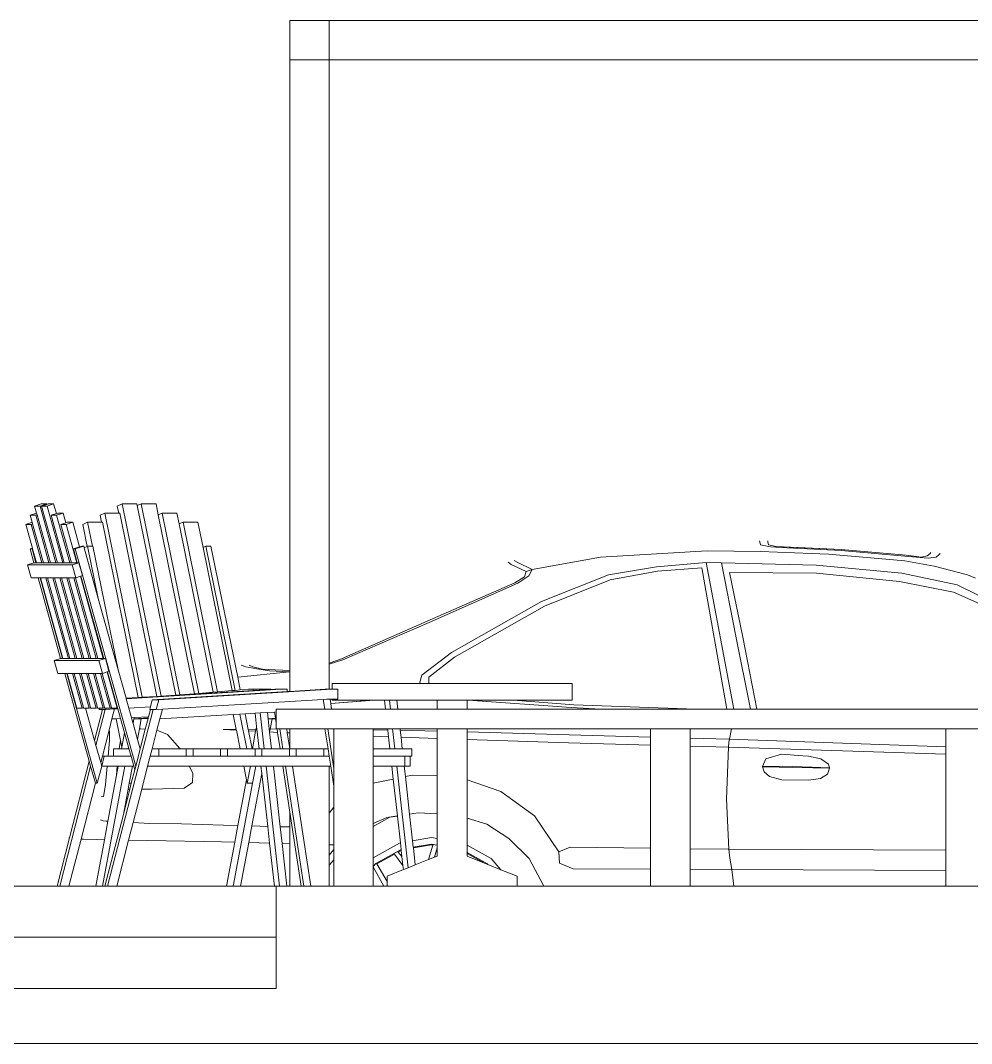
# Model space of a CAD drawing. Header units: metres. Extents: x 6.9 to 88.2, y -7.2 to 15.9.
# Drawn here: x 78.697 to 81.113, y -5.598 to -2.998 of the extents above; entities that cross this region are included whole.
import ezdxf

# ---------------------------------------------------------------- set-up
doc = ezdxf.new("R2010")
doc.units = ezdxf.units.M
doc.layers.get('0').update_dxf_attribs({"lineweight": 9})

# ---------------------------------------------------------------- blocks, each defined once
blk = doc.blocks.new('rights')
for p, q in [((79.3814, -2.998), (79.3814, -3.098)), ((79.3814, -2.998), (79.4814, -2.998)), ((79.4814, -2.998), (79.4814, -3.098)), ((83.3814, -2.998), (79.4814, -2.998)), ((79.3814, -3.098), (79.4814, -3.098)), ((79.3814, -4.65), (79.3814, -3.098)), ((83.3814, -3.098), (79.4814, -3.098)), ((79.4814, -3.098), (79.4814, -4.6312)), ((78.733, -4.232), (78.7498, -4.2265)), ((78.7468, -4.232), (78.733, -4.232)), ((78.733, -4.232), (78.738, -4.25)), ((78.7636, -4.2265), (78.7468, -4.232)), ((78.7468, -4.232), (78.7867, -4.376)), ((78.7498, -4.2265), (78.7636, -4.2265)), ((78.7508, -4.232), (78.7639, -4.2277)), ((78.7508, -4.232), (78.7907, -4.376)), ((78.7646, -4.232), (78.7508, -4.232)), ((78.7636, -4.2265), (78.7639, -4.2277)), ((78.7639, -4.2277), (78.7675, -4.2265)), ((78.7813, -4.2265), (78.7646, -4.232)), ((78.7646, -4.232), (78.8045, -4.376)), ((78.7675, -4.2265), (78.7813, -4.2265)), ((78.7813, -4.2265), (78.7881, -4.251)), ((78.9552, -4.2265), (78.9429, -4.232)), ((78.9429, -4.232), (78.9465, -4.2498)), ((78.9552, -4.2265), (79.0543, -4.7152)), ((78.9929, -4.2265), (78.9552, -4.2265)), ((78.9929, -4.2265), (78.9938, -4.2309)), ((79.0037, -4.2265), (78.9938, -4.2309)), ((78.9938, -4.2309), (79.0915, -4.7129)), ((79.0037, -4.2265), (79.1021, -4.7121)), ((79.0414, -4.2265), (79.0037, -4.2265)), ((79.0414, -4.2265), (79.047, -4.2543)), ((78.7218, -4.2554), (78.738, -4.25)), ((78.7356, -4.2554), (78.7218, -4.2554)), ((78.7218, -4.2554), (78.7267, -4.2733)), ((78.7392, -4.2542), (78.7356, -4.2554)), ((78.7356, -4.2554), (78.769, -4.376)), ((78.738, -4.25), (78.7392, -4.2542)), ((78.7392, -4.2542), (78.7729, -4.376)), ((78.775, -4.2554), (78.7881, -4.251)), ((78.775, -4.2554), (78.8084, -4.376)), ((78.7888, -4.2554), (78.775, -4.2554)), ((78.7881, -4.251), (78.7917, -4.2498)), ((78.8055, -4.2498), (78.7888, -4.2554)), ((78.7888, -4.2554), (78.8222, -4.376)), ((78.7917, -4.2498), (78.8055, -4.2498)), ((78.8055, -4.2498), (78.8123, -4.2744)), ((78.9114, -4.2498), (78.8991, -4.2554)), ((78.8991, -4.2554), (78.9028, -4.2732)), ((78.9114, -4.2498), (79.0064, -4.7181)), ((78.9465, -4.2498), (78.9114, -4.2498)), ((78.9491, -4.2498), (78.9465, -4.2498)), ((78.9491, -4.2498), (79.0436, -4.7158)), ((79.0569, -4.2498), (79.047, -4.2543)), ((79.047, -4.2543), (79.1392, -4.709)), ((79.0569, -4.2498), (79.1498, -4.7081)), ((79.0946, -4.2498), (79.0569, -4.2498)), ((79.0946, -4.2498), (79.1002, -4.2776)), ((78.7105, -4.2787), (78.7267, -4.2733)), ((78.7243, -4.2787), (78.7105, -4.2787)), ((78.7105, -4.2787), (78.7273, -4.3393)), ((78.7279, -4.2775), (78.7243, -4.2787)), ((78.7243, -4.2787), (78.7512, -4.376)), ((78.7267, -4.2733), (78.7279, -4.2775)), ((78.7279, -4.2775), (78.7552, -4.376)), ((78.7992, -4.2787), (78.8123, -4.2744)), ((78.7992, -4.2787), (78.8262, -4.376)), ((78.813, -4.2787), (78.7992, -4.2787)), ((78.8123, -4.2744), (78.816, -4.2732)), ((78.8298, -4.2732), (78.813, -4.2787)), ((78.813, -4.2787), (78.84, -4.376)), ((78.816, -4.2732), (78.8298, -4.2732)), ((78.8298, -4.2732), (78.8472, -4.336)), ((78.8676, -4.2732), (78.8554, -4.2787)), ((78.8554, -4.2787), (78.8667, -4.3345)), ((78.8676, -4.2732), (78.88, -4.3341)), ((78.9028, -4.2732), (78.8676, -4.2732)), ((78.9054, -4.2732), (78.9028, -4.2732)), ((78.9054, -4.2732), (78.9957, -4.7187)), ((79.1101, -4.2732), (79.1002, -4.2776)), ((79.1002, -4.2776), (79.1869, -4.705)), ((79.1101, -4.2732), (79.1975, -4.7041)), ((79.1478, -4.2732), (79.1101, -4.2732)), ((79.1478, -4.2732), (79.1608, -4.3371)), ((78.7273, -4.3393), (78.7216, -4.3412)), ((78.7313, -4.3761), (78.7216, -4.3412)), ((78.7216, -4.3412), (78.7265, -4.3412)), ((78.7277, -4.3408), (78.7265, -4.3412)), ((78.7265, -4.3412), (78.7362, -4.376)), ((78.7273, -4.3393), (78.7277, -4.3408)), ((78.7277, -4.3408), (78.7374, -4.376)), ((78.8472, -4.336), (78.8314, -4.3412)), ((78.8363, -4.3412), (78.8314, -4.3412)), ((78.8314, -4.3412), (78.841, -4.376)), ((78.8576, -4.3341), (78.8363, -4.3412)), ((78.9898, -4.8932), (78.8363, -4.3412)), ((78.8527, -4.3341), (78.8472, -4.336)), ((78.8576, -4.3341), (78.8527, -4.3341)), ((78.8576, -4.3341), (78.8587, -4.3381)), ((78.8667, -4.3345), (78.8587, -4.3381)), ((78.8587, -4.3381), (78.8946, -4.4671)), ((78.8675, -4.3341), (78.8667, -4.3345)), ((78.8675, -4.3341), (78.8946, -4.4671)), ((78.8675, -4.3341), (78.88, -4.3341)), ((78.88, -4.3341), (78.881, -4.3341)), ((78.881, -4.3341), (78.9449, -4.6479)), ((79.1675, -4.3341), (79.1608, -4.3371)), ((79.1608, -4.3371), (79.2346, -4.701)), ((79.181, -4.3341), (79.1675, -4.3341)), ((79.1675, -4.3341), (79.2421, -4.7004)), ((79.181, -4.3341), (79.2488, -4.6671)), ((80.5742, -4.3205), (80.5751, -4.3233)), ((80.5751, -4.3233), (80.577, -4.3308)), ((80.577, -4.3308), (80.6023, -4.3355)), ((80.5958, -4.3205), (80.5958, -4.3233)), ((80.5958, -4.3233), (80.5976, -4.3308)), ((80.5976, -4.3308), (80.6164, -4.3346)), ((80.6023, -4.3355), (80.6436, -4.3383)), ((80.6164, -4.3346), (80.7823, -4.3421)), ((80.6164, -4.3346), (80.6501, -4.3364)), ((80.6436, -4.3383), (80.7823, -4.3449)), ((80.6501, -4.3364), (80.7823, -4.3421)), ((80.1703, -4.3617), (79.9969, -4.3936)), ((80.4411, -4.3458), (80.1703, -4.3617)), ((80.4411, -4.3458), (80.577, -4.3477)), ((80.577, -4.3477), (80.7495, -4.3542)), ((80.7495, -4.3542), (80.9434, -4.3711)), ((80.7823, -4.3421), (80.9472, -4.357)), ((80.7823, -4.3449), (80.9528, -4.3599)), ((80.9472, -4.357), (80.9856, -4.3617)), ((80.9528, -4.3599), (81.0025, -4.3645)), ((80.9856, -4.3617), (81.0006, -4.3589)), ((81.0006, -4.3589), (81.0081, -4.3524)), ((81.0025, -4.3645), (81.0231, -4.3617)), ((81.0081, -4.3524), (81.01, -4.3505)), ((81.0231, -4.3617), (81.0306, -4.3552)), ((81.0306, -4.3552), (81.0334, -4.3524)), ((78.7313, -4.3761), (78.715, -4.3815)), ((78.715, -4.3815), (78.8284, -4.3815)), ((78.715, -4.3815), (78.7241, -4.4143)), ((78.7317, -4.376), (78.7313, -4.3761)), ((78.7317, -4.376), (78.7362, -4.376)), ((78.7362, -4.376), (78.7374, -4.376)), ((78.7374, -4.376), (78.7512, -4.376)), ((78.7512, -4.376), (78.7552, -4.376)), ((78.7552, -4.376), (78.769, -4.376)), ((78.769, -4.376), (78.7729, -4.376)), ((78.7729, -4.376), (78.7867, -4.376)), ((78.7867, -4.376), (78.7907, -4.376)), ((78.7907, -4.376), (78.8045, -4.376)), ((78.8045, -4.376), (78.8084, -4.376)), ((78.8084, -4.376), (78.8222, -4.376)), ((78.8222, -4.376), (78.8262, -4.376)), ((78.8262, -4.376), (78.84, -4.376)), ((78.8452, -4.376), (78.8284, -4.3815)), ((78.8284, -4.3815), (78.8375, -4.4143)), ((78.84, -4.376), (78.841, -4.376)), ((78.841, -4.376), (78.8452, -4.376)), ((78.8542, -4.4088), (78.8452, -4.376)), ((79.9435, -4.3805), (79.936, -4.3749)), ((79.9819, -4.3983), (79.9435, -4.3805)), ((79.9585, -4.3749), (79.951, -4.3702)), ((79.9969, -4.3936), (79.9585, -4.3749)), ((79.9969, -4.3936), (79.9819, -4.3983)), ((79.9885, -4.4095), (79.9969, -4.3936)), ((80.3127, -4.3861), (80.1909, -4.4067)), ((80.4393, -4.3758), (80.3127, -4.3861)), ((80.428, -4.3889), (80.3156, -4.3973)), ((80.428, -4.3889), (80.4913, -4.748)), ((80.4783, -4.3767), (80.4393, -4.3758)), ((80.4393, -4.3758), (80.5091, -4.748)), ((80.7185, -4.3824), (80.4783, -4.3767)), ((80.4783, -4.3767), (80.5147, -4.5628)), ((80.936, -4.403), (80.7185, -4.3824)), ((80.9434, -4.3711), (81.0184, -4.3852)), ((81.0184, -4.3852), (81.1028, -4.4067)), ((78.7241, -4.4143), (78.7419, -4.4143)), ((78.7989, -4.6192), (78.7419, -4.4143)), ((78.7419, -4.4143), (78.7468, -4.4143)), ((78.7468, -4.4143), (78.8038, -4.6191)), ((78.7468, -4.4143), (78.748, -4.4143)), ((78.748, -4.4143), (78.8048, -4.6191)), ((78.748, -4.4143), (78.7618, -4.4143)), ((78.7618, -4.4143), (78.8186, -4.6191)), ((78.7618, -4.4143), (78.7658, -4.4143)), ((78.7658, -4.4143), (78.8225, -4.6191)), ((78.7658, -4.4143), (78.7796, -4.4143)), ((78.7796, -4.4143), (78.8363, -4.6191)), ((78.7796, -4.4143), (78.7835, -4.4143)), ((78.7835, -4.4143), (78.8403, -4.6191)), ((78.7835, -4.4143), (78.7973, -4.4143)), ((78.7973, -4.4143), (78.8541, -4.6191)), ((78.7973, -4.4143), (78.8013, -4.4143)), ((78.8013, -4.4143), (78.858, -4.6191)), ((78.8013, -4.4143), (78.8151, -4.4143)), ((78.8151, -4.4143), (78.8718, -4.6191)), ((78.8151, -4.4143), (78.819, -4.4143)), ((78.819, -4.4143), (78.8758, -4.6191)), ((78.819, -4.4143), (78.8328, -4.4143)), ((78.8328, -4.4143), (78.8896, -4.6191)), ((78.8328, -4.4143), (78.8368, -4.4143)), ((78.8368, -4.4143), (78.8935, -4.6191)), ((78.8368, -4.4143), (78.8375, -4.4143)), ((78.8375, -4.4143), (78.8495, -4.4103)), ((78.8495, -4.4103), (78.8505, -4.41)), ((78.8495, -4.4103), (78.9073, -4.6191)), ((78.8505, -4.41), (78.8542, -4.4088)), ((78.8505, -4.41), (78.9087, -4.6191)), ((79.9529, -4.4273), (79.9772, -4.4123)), ((79.9604, -4.4283), (79.9885, -4.4095)), ((79.9772, -4.4123), (79.9819, -4.3983)), ((80.1909, -4.4067), (80.0204, -4.4742)), ((80.0279, -4.4864), (80.1947, -4.4198)), ((80.3156, -4.3973), (80.1947, -4.4198)), ((80.7195, -4.403), (80.4983, -4.4011)), ((80.4983, -4.4011), (80.532, -4.5651)), ((80.9303, -4.4236), (80.7195, -4.403)), ((81.0765, -4.432), (80.936, -4.403)), ((81.1028, -4.4067), (81.1234, -4.4152)), ((79.7298, -4.5248), (79.9529, -4.4273)), ((79.7355, -4.5276), (79.9604, -4.4283)), ((81.0672, -4.4508), (80.9303, -4.4236)), ((81.1684, -4.477), (81.0765, -4.432)), ((78.8946, -4.4671), (78.9449, -4.6479)), ((81.1571, -4.4911), (81.0672, -4.4508)), ((80.0204, -4.4742), (79.7917, -4.6045)), ((79.7992, -4.6157), (80.0279, -4.4864)), ((79.5124, -4.6204), (79.7298, -4.5248)), ((79.5162, -4.6232), (79.7355, -4.5276)), ((80.5147, -4.5628), (80.5514, -4.748)), ((80.532, -4.5651), (80.5674, -4.748)), ((78.7989, -4.6192), (78.7826, -4.6246)), ((78.7826, -4.6246), (78.896, -4.6246)), ((78.7826, -4.6246), (78.7917, -4.6574)), ((78.7993, -4.6191), (78.7989, -4.6192)), ((78.7993, -4.6191), (78.8038, -4.6191)), ((78.8038, -4.6191), (78.8048, -4.6191)), ((78.8048, -4.6191), (78.8186, -4.6191)), ((78.8186, -4.6191), (78.8225, -4.6191)), ((78.8225, -4.6191), (78.8363, -4.6191)), ((78.8363, -4.6191), (78.8403, -4.6191)), ((78.8403, -4.6191), (78.8541, -4.6191)), ((78.8541, -4.6191), (78.858, -4.6191)), ((78.858, -4.6191), (78.8718, -4.6191)), ((78.8718, -4.6191), (78.8758, -4.6191)), ((78.8758, -4.6191), (78.8896, -4.6191)), ((78.8896, -4.6191), (78.8935, -4.6191)), ((78.8935, -4.6191), (78.9073, -4.6191)), ((78.9127, -4.6191), (78.896, -4.6246)), ((78.896, -4.6246), (78.905, -4.6574)), ((78.9073, -4.6191), (78.9087, -4.6191)), ((78.9087, -4.6191), (78.9127, -4.6191)), ((78.9218, -4.6519), (78.9127, -4.6191)), ((79.4814, -4.6312), (79.5124, -4.6204)), ((79.4814, -4.6337), (79.5162, -4.6232)), ((79.7917, -4.6045), (79.7167, -4.6616)), ((79.7992, -4.6157), (79.7345, -4.6672)), ((78.905, -4.6574), (78.9169, -4.6536)), ((78.9169, -4.6536), (78.9181, -4.6531)), ((78.9169, -4.6536), (78.9423, -4.7454)), ((78.9181, -4.6531), (78.9218, -4.6519)), ((78.9181, -4.6531), (78.9437, -4.745)), ((78.9449, -4.6479), (78.9651, -4.7206)), ((79.2488, -4.6671), (79.3803, -4.6532)), ((79.2575, -4.6363), (79.2697, -4.641)), ((79.2697, -4.641), (79.2978, -4.6457)), ((79.2875, -4.641), (79.2781, -4.6363)), ((79.3119, -4.6466), (79.2875, -4.641)), ((79.2978, -4.6457), (79.3297, -4.6504)), ((79.3437, -4.6485), (79.3119, -4.6466)), ((79.3803, -4.6532), (79.3297, -4.6504)), ((79.3437, -4.6485), (79.3814, -4.65)), ((79.3803, -4.6532), (79.3814, -4.6531)), ((79.3814, -4.6531), (79.3814, -4.65)), ((79.3814, -4.703), (79.3814, -4.6531)), ((79.4814, -4.6337), (79.4814, -4.6312)), ((79.4814, -4.6975), (79.4814, -4.6337)), ((78.7917, -4.6574), (78.8095, -4.6574)), ((78.8715, -4.8803), (78.8095, -4.6574)), ((78.8095, -4.6574), (78.8145, -4.6574)), ((78.8145, -4.6574), (78.8922, -4.9367)), ((78.8145, -4.6574), (78.8154, -4.6574)), ((78.8154, -4.6574), (78.8398, -4.7454)), ((78.8154, -4.6574), (78.8292, -4.6574)), ((78.8292, -4.6574), (78.8536, -4.7454)), ((78.8292, -4.6574), (78.8332, -4.6574)), ((78.8332, -4.6574), (78.8572, -4.7442)), ((78.8332, -4.6574), (78.847, -4.6574)), ((78.847, -4.6574), (78.8713, -4.7454)), ((78.847, -4.6574), (78.8509, -4.6574)), ((78.8509, -4.6574), (78.875, -4.7442)), ((78.8509, -4.6574), (78.8647, -4.6574)), ((78.8647, -4.6574), (78.8891, -4.7454)), ((78.8647, -4.6574), (78.8687, -4.6574)), ((78.8687, -4.6574), (78.8927, -4.7442)), ((78.8687, -4.6574), (78.8825, -4.6574)), ((78.8825, -4.6574), (78.9068, -4.7454)), ((78.8825, -4.6574), (78.8864, -4.6574)), ((78.8864, -4.6574), (78.9105, -4.7442)), ((78.8864, -4.6574), (78.9002, -4.6574)), ((78.9002, -4.6574), (78.9246, -4.7454)), ((78.9002, -4.6574), (78.9042, -4.6574)), ((78.9042, -4.6574), (78.9282, -4.7442)), ((78.9042, -4.6574), (78.905, -4.6574)), ((79.2488, -4.6671), (79.2553, -4.6993)), ((79.7167, -4.6616), (79.711, -4.6831)), ((79.7345, -4.6672), (79.7345, -4.6831)), ((78.9654, -4.7216), (79.3593, -4.6975)), ((79.0319, -4.7244), (79.3748, -4.7034)), ((79.0484, -4.7244), (79.4878, -4.6975)), ((79.0952, -4.7127), (79.2879, -4.7009)), ((79.1498, -4.7081), (79.1869, -4.705)), ((79.1869, -4.705), (79.1975, -4.7041)), ((79.1975, -4.7041), (79.2346, -4.701)), ((79.2346, -4.701), (79.2421, -4.7004)), ((79.2421, -4.7004), (79.2553, -4.6993)), ((79.2553, -4.6993), (79.2765, -4.6975)), ((79.2879, -4.6975), (79.2765, -4.6975)), ((79.2879, -4.7009), (79.2879, -4.6975)), ((79.3328, -4.6975), (79.2879, -4.6975)), ((79.2879, -4.7009), (79.3328, -4.6981)), ((79.3328, -4.6981), (79.3328, -4.6975)), ((79.3328, -4.6981), (79.3428, -4.6975)), ((79.3428, -4.6975), (79.3593, -4.6975)), ((79.3748, -4.6975), (79.3593, -4.6975)), ((79.3748, -4.7034), (79.3748, -4.6975)), ((79.3748, -4.7034), (79.3814, -4.703)), ((79.3814, -4.703), (79.4714, -4.6975)), ((79.4814, -4.6975), (79.4714, -4.6975)), ((79.4814, -4.6975), (79.4878, -4.6975)), ((79.4888, -4.6975), (79.4878, -4.6975)), ((79.4888, -4.6975), (79.4888, -4.6831)), ((79.711, -4.6831), (79.4888, -4.6831)), ((79.5033, -4.6975), (79.4888, -4.6975)), ((79.5033, -4.7229), (79.5033, -4.6975)), ((79.7345, -4.6831), (79.711, -4.6831)), ((80.0984, -4.6831), (79.7345, -4.6831)), ((80.0984, -4.725), (80.0984, -4.6831)), ((78.9651, -4.7206), (78.9957, -4.7187)), ((78.9651, -4.7206), (78.9654, -4.7216)), ((78.9654, -4.7216), (78.972, -4.7453)), ((78.9957, -4.7187), (79.0064, -4.7181)), ((79.0064, -4.7181), (79.0436, -4.7158)), ((79.0274, -4.742), (79.0319, -4.7244)), ((79.0319, -4.7244), (79.0484, -4.7244)), ((79.0421, -4.7488), (79.0484, -4.7244)), ((79.0436, -4.7158), (79.0543, -4.7152)), ((79.0543, -4.7152), (79.0915, -4.7129)), ((79.0574, -4.7479), (79.4661, -4.7234)), ((79.0915, -4.7129), (79.0952, -4.7127)), ((79.0952, -4.7127), (79.1021, -4.7121)), ((79.1021, -4.7121), (79.1392, -4.709)), ((79.1392, -4.709), (79.1498, -4.7081)), ((79.4661, -4.7234), (79.4742, -4.7229)), ((79.4698, -4.748), (79.4661, -4.7234)), ((79.4742, -4.7229), (79.4835, -4.7229)), ((79.4835, -4.7229), (79.4851, -4.7338)), ((79.4835, -4.7229), (79.4888, -4.7229)), ((79.4851, -4.7338), (79.5918, -4.725)), ((79.4852, -4.7341), (79.5954, -4.725)), ((79.4888, -4.725), (79.4888, -4.7229)), ((79.4888, -4.7229), (79.5033, -4.7229)), ((79.5918, -4.725), (79.4888, -4.725)), ((79.5918, -4.725), (79.5954, -4.725)), ((79.6215, -4.725), (79.5954, -4.725)), ((79.6241, -4.748), (79.6215, -4.725)), ((79.6215, -4.725), (79.6343, -4.725)), ((79.6369, -4.748), (79.6343, -4.725)), ((79.6343, -4.725), (79.6531, -4.725)), ((79.6531, -4.725), (79.6557, -4.748)), ((79.7555, -4.725), (79.6531, -4.725)), ((79.7555, -4.725), (79.7555, -4.748)), ((79.7555, -4.725), (79.8317, -4.725)), ((79.8317, -4.748), (79.8317, -4.725)), ((79.8317, -4.725), (79.834, -4.725)), ((79.834, -4.725), (80.0963, -4.7441)), ((79.834, -4.725), (79.949, -4.725)), ((79.949, -4.725), (80.1028, -4.7375)), ((80.0984, -4.725), (79.949, -4.725)), ((78.8536, -4.7454), (78.8398, -4.7454)), ((78.8572, -4.7442), (78.8536, -4.7454)), ((78.8572, -4.7442), (78.8575, -4.7454)), ((78.8623, -4.7454), (78.8575, -4.7454)), ((78.8713, -4.7454), (78.8623, -4.7454)), ((78.8623, -4.7454), (78.8851, -4.8275)), ((78.875, -4.7442), (78.8713, -4.7454)), ((78.875, -4.7442), (78.8753, -4.7454)), ((78.8891, -4.7454), (78.8753, -4.7454)), ((78.8851, -4.8275), (78.9053, -4.7488)), ((78.8887, -4.8404), (78.9122, -4.7488)), ((78.8927, -4.7442), (78.8891, -4.7454)), ((78.8927, -4.7442), (78.893, -4.7454)), ((78.898, -4.7454), (78.893, -4.7454)), ((78.8971, -4.7488), (78.898, -4.7454)), ((78.9053, -4.7488), (78.8971, -4.7488)), ((78.9068, -4.7454), (78.898, -4.7454)), ((78.9122, -4.7488), (78.9053, -4.7488)), ((78.9105, -4.7442), (78.9068, -4.7454)), ((78.9105, -4.7442), (78.9108, -4.7454)), ((78.9144, -4.7454), (78.9108, -4.7454)), ((78.9135, -4.7488), (78.9122, -4.7488)), ((78.9135, -4.7488), (78.9144, -4.7454)), ((78.9359, -4.7475), (78.9135, -4.7488)), ((78.9246, -4.7454), (78.9144, -4.7454)), ((78.9184, -5.198), (79.0339, -4.7488)), ((78.9282, -4.7442), (78.9246, -4.7454)), ((78.9282, -4.7442), (78.9285, -4.7454)), ((78.9423, -4.7454), (78.9285, -4.7454)), ((78.9293, -4.7731), (78.9359, -4.7475)), ((78.9442, -4.747), (78.9359, -4.7475)), ((78.9437, -4.745), (78.9423, -4.7454)), ((78.9437, -4.745), (78.9442, -4.747)), ((78.9442, -4.747), (78.9511, -4.7718)), ((78.972, -4.7453), (79.0274, -4.742)), ((78.972, -4.7453), (78.9789, -4.7701)), ((79.0221, -4.7675), (79.0269, -4.7488)), ((79.0256, -4.7488), (79.0274, -4.742)), ((79.0256, -4.7488), (79.0269, -4.7488)), ((79.0269, -4.7488), (79.0339, -4.7488)), ((79.0339, -4.7488), (79.0421, -4.7488)), ((79.0574, -4.7479), (79.0421, -4.7488)), ((79.0509, -4.7731), (79.0574, -4.7479)), ((79.293, -4.7586), (79.3057, -4.7578)), ((79.3057, -4.7578), (79.3244, -4.7567)), ((79.3057, -4.7578), (79.3159, -4.8487)), ((79.3244, -4.7567), (79.3425, -4.7556)), ((79.3262, -4.7724), (79.3244, -4.7567)), ((79.3425, -4.7556), (79.3465, -4.7554)), ((79.3448, -4.7708), (79.3425, -4.7556)), ((79.4697, -4.748), (79.3465, -4.748)), ((79.3465, -4.7554), (79.3465, -4.748)), ((79.3465, -4.7818), (79.3465, -4.7554)), ((79.4697, -4.748), (79.4698, -4.748)), ((79.4873, -4.748), (79.4698, -4.748)), ((79.4851, -4.7338), (79.4852, -4.7341)), ((79.4852, -4.7341), (79.4873, -4.748)), ((79.6239, -4.748), (79.4873, -4.748)), ((79.6241, -4.748), (79.6239, -4.748)), ((79.6369, -4.748), (79.6241, -4.748)), ((79.6557, -4.748), (79.6369, -4.748)), ((79.7555, -4.748), (79.6557, -4.748)), ((79.8317, -4.748), (79.7555, -4.748)), ((80.1716, -4.748), (79.8317, -4.748)), ((80.0963, -4.7441), (80.1716, -4.748)), ((80.1028, -4.7375), (80.413, -4.748)), ((80.413, -4.748), (80.1716, -4.748)), ((80.4913, -4.748), (80.413, -4.748)), ((80.5091, -4.748), (80.4913, -4.748)), ((80.5514, -4.748), (80.5091, -4.748)), ((80.5674, -4.748), (80.5514, -4.748)), ((80.5674, -4.748), (81.3465, -4.748)), ((78.922, -4.8015), (78.9293, -4.7731)), ((78.9397, -4.7724), (78.9293, -4.7731)), ((78.9511, -4.7718), (78.9397, -4.7724)), ((78.951, -4.8279), (78.9397, -4.7724)), ((78.9511, -4.7718), (78.9614, -4.8086)), ((78.9858, -4.7697), (78.9789, -4.7701)), ((78.9789, -4.7701), (78.983, -4.7847)), ((78.983, -4.7847), (78.9851, -4.7731)), ((78.9851, -4.7731), (78.9858, -4.7697)), ((78.9851, -4.7731), (79.0215, -4.7701)), ((79.004, -4.7731), (78.9851, -4.7731)), ((79.0221, -4.7675), (78.9858, -4.7697)), ((78.9994, -4.7976), (79.004, -4.7731)), ((79.0211, -4.7717), (79.004, -4.7731)), ((79.014, -4.7993), (79.0211, -4.7717)), ((79.0211, -4.7717), (79.0215, -4.7701)), ((79.0215, -4.7701), (79.0221, -4.7675)), ((79.0436, -4.8016), (79.0509, -4.7731)), ((79.0509, -4.7731), (79.2375, -4.7619)), ((79.2375, -4.7619), (79.2544, -4.7609)), ((79.2375, -4.7619), (79.2453, -4.7999)), ((79.2544, -4.7609), (79.2677, -4.7601)), ((79.2544, -4.7609), (79.2723, -4.8487)), ((79.2677, -4.7601), (79.293, -4.7586)), ((79.2677, -4.7601), (79.2757, -4.7995)), ((79.2967, -4.7922), (79.293, -4.7586)), ((79.3448, -4.7708), (79.3262, -4.7724)), ((79.3262, -4.7731), (79.3262, -4.7724)), ((79.3262, -4.7731), (79.3363, -4.7731)), ((79.33, -4.8064), (79.3262, -4.7731)), ((79.3314, -4.7988), (79.3363, -4.7731)), ((79.3363, -4.7731), (79.345, -4.7724)), ((79.345, -4.7724), (79.3448, -4.7708)), ((79.3465, -4.7818), (79.345, -4.7724)), ((79.3465, -4.798), (79.3465, -4.7818)), ((78.905, -4.8678), (78.922, -4.8015)), ((78.922, -4.8015), (78.9229, -4.8059)), ((78.9229, -4.8059), (78.9229, -4.8275)), ((78.9545, -4.8451), (78.9614, -4.8086)), ((78.9614, -4.8086), (78.9716, -4.8452)), ((78.983, -4.7847), (78.9942, -4.8251)), ((78.9942, -4.8251), (78.9992, -4.7984)), ((78.9992, -4.7984), (78.9994, -4.7976)), ((79.0017, -4.7984), (78.9992, -4.7984)), ((79.0014, -4.7976), (78.9994, -4.7976)), ((79.0013, -4.8487), (79.014, -4.7993)), ((79.014, -4.7993), (79.0017, -4.7984)), ((79.0315, -4.8487), (79.0436, -4.8016)), ((79.0701, -4.8125), (79.0436, -4.8016)), ((79.2453, -4.7999), (79.2116, -4.8003)), ((79.2116, -4.8003), (79.2457, -4.802)), ((79.2453, -4.7999), (79.2457, -4.802)), ((79.2457, -4.802), (79.2552, -4.8487)), ((79.2954, -4.7993), (79.2757, -4.7995)), ((79.2757, -4.7995), (79.2765, -4.8035)), ((79.2765, -4.8035), (79.2944, -4.8044)), ((79.2765, -4.8035), (79.2857, -4.8487)), ((79.2861, -4.8487), (79.2944, -4.8044)), ((79.2944, -4.8044), (79.2954, -4.7993)), ((79.2954, -4.7993), (79.2967, -4.7922)), ((79.3031, -4.8487), (79.2967, -4.7922)), ((79.33, -4.8062), (79.3314, -4.7988)), ((79.33, -4.8062), (79.3503, -4.8072)), ((79.33, -4.8064), (79.33, -4.8062)), ((79.3347, -4.8487), (79.33, -4.8064)), ((79.349, -4.7986), (79.3314, -4.7988)), ((79.3465, -4.798), (79.3489, -4.798)), ((79.349, -4.7986), (79.3489, -4.798)), ((79.3558, -4.798), (79.3489, -4.798)), ((79.3503, -4.8072), (79.349, -4.7986)), ((79.3567, -4.8487), (79.3503, -4.8072)), ((79.3636, -4.8487), (79.3558, -4.798)), ((79.3733, -4.798), (79.3558, -4.798)), ((79.3733, -4.798), (79.3814, -4.798)), ((79.3734, -4.7983), (79.3733, -4.798)), ((79.3814, -4.7982), (79.3734, -4.7983)), ((79.3749, -4.8084), (79.3734, -4.7983)), ((79.3749, -4.8084), (79.3814, -4.8087)), ((79.3811, -4.8487), (79.3749, -4.8084)), ((79.3814, -4.798), (79.4706, -4.798)), ((79.3814, -4.7982), (79.3814, -4.798)), ((79.3814, -4.8087), (79.3814, -4.7982)), ((79.3814, -4.8487), (79.3814, -4.8087)), ((79.4783, -4.8487), (79.4706, -4.798)), ((79.4706, -4.798), (79.4775, -4.798)), ((79.4929, -4.8991), (79.4775, -4.798)), ((79.4775, -4.798), (79.4929, -4.798)), ((79.5929, -4.798), (79.4929, -4.798)), ((79.4929, -4.8991), (79.4929, -4.798)), ((79.5929, -4.798), (79.6297, -4.798)), ((79.5929, -4.8006), (79.5929, -4.798)), ((79.5929, -4.8006), (79.63, -4.8014)), ((79.5929, -4.817), (79.5929, -4.8006)), ((79.63, -4.8014), (79.6297, -4.798)), ((79.6297, -4.798), (79.6424, -4.798)), ((79.6319, -4.8184), (79.63, -4.8014)), ((79.6481, -4.8487), (79.6424, -4.798)), ((79.6424, -4.798), (79.6613, -4.798)), ((79.6613, -4.798), (79.7555, -4.798)), ((79.6613, -4.798), (79.6618, -4.802)), ((79.6618, -4.802), (79.7555, -4.804)), ((79.6618, -4.802), (79.6637, -4.8195)), ((79.7555, -4.798), (79.8317, -4.798)), ((79.7555, -4.798), (79.7555, -4.804)), ((79.7555, -4.804), (79.7555, -4.8228)), ((79.8317, -4.798), (80.2979, -4.798)), ((79.8317, -4.8057), (79.8317, -4.798)), ((80.0906, -4.8134), (79.8317, -4.8057)), ((79.8317, -4.8255), (79.8317, -4.8057)), ((80.2979, -4.8192), (80.2979, -4.798)), ((80.3979, -4.798), (80.2979, -4.798)), ((80.3979, -4.798), (80.5035, -4.798)), ((80.3979, -4.8219), (80.3979, -4.798)), ((80.5035, -4.798), (80.4983, -4.8247)), ((80.5035, -4.798), (81.0479, -4.798)), ((81.0479, -4.8437), (81.0479, -4.798)), ((81.1479, -4.798), (81.0479, -4.798)), ((78.8851, -4.8275), (78.8887, -4.8404)), ((78.9229, -4.8275), (78.9196, -4.8678)), ((78.951, -4.8279), (78.9477, -4.8487)), ((78.9545, -4.8451), (78.951, -4.8279)), ((78.9942, -4.8251), (79.0008, -4.8487)), ((79.1019, -4.8481), (79.0701, -4.8125)), ((79.6319, -4.8184), (79.5929, -4.817)), ((79.5929, -4.8487), (79.5929, -4.817)), ((79.6353, -4.8487), (79.6319, -4.8184)), ((79.7555, -4.8228), (79.6637, -4.8195)), ((79.6637, -4.8195), (79.667, -4.8487)), ((79.7555, -4.8228), (79.7555, -4.9172)), ((79.8317, -4.8255), (80.0888, -4.8341)), ((79.8317, -4.9278), (79.8317, -4.8255)), ((80.0888, -4.8341), (80.2979, -4.8394)), ((80.2979, -4.8192), (80.0906, -4.8134)), ((80.2979, -4.8394), (80.2979, -4.8192)), ((80.4968, -4.8247), (80.3979, -4.8219)), ((80.3979, -4.8419), (80.3979, -4.8219)), ((80.4964, -4.8322), (80.4955, -4.8444)), ((80.4983, -4.8247), (80.4964, -4.8322)), ((80.4983, -4.8247), (80.4968, -4.8247)), ((80.4983, -4.8247), (81.0479, -4.8437)), ((78.8887, -4.8404), (78.9008, -4.884)), ((78.9334, -4.8487), (78.9334, -4.8678)), ((78.9334, -4.8487), (78.9477, -4.8487)), ((78.9477, -4.8487), (78.9538, -4.8487)), ((78.9538, -4.8487), (78.9545, -4.8451)), ((78.9538, -4.8487), (78.9709, -4.8487)), ((78.9709, -4.8487), (78.9716, -4.8452)), ((78.9709, -4.8487), (78.9725, -4.8487)), ((78.9716, -4.8452), (78.9725, -4.8487)), ((78.9725, -4.8487), (78.9778, -4.8678)), ((78.9898, -4.8932), (79.001, -4.8497)), ((79.0008, -4.8487), (79.0013, -4.8487)), ((79.0008, -4.8487), (79.001, -4.8497)), ((79.001, -4.8497), (79.0013, -4.8487)), ((79.0266, -4.8678), (79.0315, -4.8487)), ((79.0315, -4.8487), (79.0481, -4.8487)), ((79.0481, -4.8487), (79.0481, -4.8678)), ((79.1023, -4.8487), (79.0481, -4.8487)), ((79.1023, -4.8487), (79.1019, -4.8481)), ((79.118, -4.8487), (79.1023, -4.8487)), ((79.118, -4.8678), (79.118, -4.8487)), ((79.1355, -4.8487), (79.118, -4.8487)), ((79.1355, -4.8487), (79.1355, -4.8678)), ((79.2054, -4.8487), (79.1355, -4.8487)), ((79.2054, -4.8678), (79.2054, -4.8487)), ((79.2054, -4.8487), (79.2229, -4.8487)), ((79.2229, -4.8487), (79.2229, -4.8678)), ((79.2552, -4.8487), (79.2229, -4.8487)), ((79.2723, -4.8487), (79.2552, -4.8487)), ((79.2857, -4.8487), (79.2723, -4.8487)), ((79.2861, -4.8487), (79.2857, -4.8487)), ((79.2928, -4.8487), (79.2861, -4.8487)), ((79.2928, -4.8678), (79.2928, -4.8487)), ((79.2928, -4.8487), (79.3031, -4.8487)), ((79.3031, -4.8487), (79.3103, -4.8487)), ((79.3103, -4.8487), (79.3103, -4.8678)), ((79.3159, -4.8487), (79.3103, -4.8487)), ((79.3347, -4.8487), (79.3159, -4.8487)), ((79.3567, -4.8487), (79.3347, -4.8487)), ((79.3636, -4.8487), (79.3567, -4.8487)), ((79.3802, -4.8487), (79.3636, -4.8487)), ((79.3802, -4.8678), (79.3802, -4.8487)), ((79.3802, -4.8487), (79.3811, -4.8487)), ((79.3814, -4.8487), (79.3811, -4.8487)), ((79.3814, -4.8487), (79.3977, -4.8487)), ((79.3977, -4.8487), (79.3977, -4.8678)), ((79.3977, -4.8487), (79.4676, -4.8487)), ((79.4676, -4.8678), (79.4676, -4.8487)), ((79.4676, -4.8487), (79.4783, -4.8487)), ((79.4812, -4.8678), (79.4783, -4.8487)), ((79.5929, -4.8678), (79.5929, -4.8487)), ((79.5929, -4.8487), (79.6353, -4.8487)), ((79.6481, -4.8487), (79.6353, -4.8487)), ((79.667, -4.8487), (79.6481, -4.8487)), ((79.6915, -4.8487), (79.667, -4.8487)), ((79.6915, -4.8678), (79.6915, -4.8487)), ((80.2979, -5.1017), (80.2979, -4.8394)), ((80.3979, -4.8419), (80.4955, -4.8444)), ((80.3979, -5.1028), (80.3979, -4.8419)), ((80.4955, -4.8444), (80.4908, -4.9765)), ((80.4955, -4.8444), (81.0479, -4.863)), ((81.0479, -4.863), (81.0479, -4.8437)), ((78.8214, -5.0753), (78.8715, -4.8803)), ((78.8751, -4.8932), (78.8715, -4.8803)), ((78.9008, -4.884), (78.905, -4.8678)), ((78.9008, -4.884), (78.9034, -4.8932)), ((78.9034, -4.8932), (78.9099, -4.8678)), ((78.905, -4.8678), (78.9099, -4.8678)), ((78.9196, -4.8678), (78.9099, -4.8678)), ((78.9334, -4.8678), (78.9196, -4.8678)), ((78.9778, -4.8678), (78.9334, -4.8678)), ((78.9778, -4.8678), (78.9849, -4.8932)), ((79.02, -4.8932), (79.0266, -4.8678)), ((79.0266, -4.8678), (79.0481, -4.8678)), ((79.0481, -4.8678), (79.118, -4.8678)), ((79.118, -4.8678), (79.1355, -4.8678)), ((79.1355, -4.8678), (79.2054, -4.8678)), ((79.2054, -4.8678), (79.2229, -4.8678)), ((79.2229, -4.8678), (79.2928, -4.8678)), ((79.2928, -4.8678), (79.3103, -4.8678)), ((79.3103, -4.8678), (79.3802, -4.8678)), ((79.3802, -4.8678), (79.3977, -4.8678)), ((79.3977, -4.8678), (79.4676, -4.8678)), ((79.4676, -4.8678), (79.4812, -4.8678)), ((79.4812, -4.8678), (79.4851, -4.8932)), ((79.6738, -4.8678), (79.5929, -4.8678)), ((79.5929, -4.8932), (79.5929, -4.8678)), ((79.6738, -4.8678), (79.6738, -4.8932)), ((79.6872, -4.8678), (79.6738, -4.8678)), ((79.6872, -4.8678), (79.6915, -4.8678)), ((79.6872, -4.8678), (79.6872, -4.8932)), ((80.5817, -4.894), (80.5904, -4.8742)), ((80.6305, -4.8626), (80.5904, -4.8742)), ((80.6846, -4.8665), (80.6305, -4.8626)), ((80.6987, -4.8676), (80.6846, -4.8665)), ((80.73, -4.8747), (80.6987, -4.8676)), ((80.75, -4.8881), (80.73, -4.8747)), ((81.0479, -5.1065), (81.0479, -4.863)), ((78.8751, -4.8932), (78.7967, -5.198)), ((78.8751, -4.8932), (78.8872, -4.9367)), ((78.8922, -4.9367), (78.9034, -4.8932)), ((78.9173, -4.8932), (78.9034, -4.8932)), ((78.9052, -5.198), (78.9625, -4.8932)), ((78.9173, -4.8932), (78.9126, -4.94)), ((78.9426, -4.8932), (78.9173, -4.8932)), ((78.9411, -4.9161), (78.9426, -4.8932)), ((78.9411, -4.9161), (78.9455, -4.8932)), ((78.9455, -4.8932), (78.9426, -4.8932)), ((78.9625, -4.8932), (78.9455, -4.8932)), ((78.9814, -4.8932), (78.9625, -4.8932)), ((78.9732, -4.9367), (78.9814, -4.8932)), ((78.9875, -4.9024), (78.9786, -4.9367)), ((78.9814, -4.8932), (78.9849, -4.8932)), ((78.9849, -4.8932), (78.9875, -4.9024)), ((78.9898, -4.8932), (78.9875, -4.9024)), ((79.0051, -4.9512), (79.02, -4.8932)), ((79.1255, -4.8932), (79.02, -4.8932)), ((79.1347, -4.9109), (79.1255, -4.8932)), ((79.2643, -4.8932), (79.1255, -4.8932)), ((79.1338, -4.9343), (79.1347, -4.9109)), ((79.2643, -4.8932), (79.2713, -4.9276)), ((79.2813, -4.8932), (79.2643, -4.8932)), ((79.2731, -4.9367), (79.2813, -4.8932)), ((79.2948, -4.8932), (79.2813, -4.8932)), ((79.2851, -5.045), (79.3101, -4.9119)), ((79.2866, -4.9367), (79.2948, -4.8932)), ((79.308, -4.8932), (79.2948, -4.8932)), ((79.3101, -4.9119), (79.308, -4.8932)), ((79.3208, -4.8932), (79.308, -4.8932)), ((79.3252, -5.0461), (79.3101, -4.9119)), ((79.3208, -4.8932), (79.355, -5.198)), ((79.3397, -4.8932), (79.3208, -4.8932)), ((79.3397, -4.8932), (79.3569, -5.047)), ((79.3635, -4.8932), (79.3397, -4.8932)), ((79.3814, -5.01), (79.3635, -4.8932)), ((79.3704, -4.8932), (79.3635, -4.8932)), ((79.417, -5.198), (79.3704, -4.8932)), ((79.3704, -4.8932), (79.3879, -4.8932)), ((79.3879, -4.8932), (79.4345, -5.198)), ((79.4814, -4.8932), (79.3879, -4.8932)), ((79.4814, -5.0128), (79.4814, -4.8932)), ((79.4851, -4.8932), (79.4814, -4.8932)), ((79.4929, -4.9442), (79.4851, -4.8932)), ((79.4929, -4.9442), (79.4929, -4.8991)), ((79.6403, -4.8932), (79.5929, -4.8932)), ((79.5929, -4.9367), (79.5929, -4.8932)), ((79.6403, -4.8932), (79.6531, -4.8932)), ((79.644, -4.926), (79.6403, -4.8932)), ((79.6531, -4.8932), (79.682, -5.1512)), ((79.672, -4.8932), (79.6531, -4.8932)), ((79.6738, -4.8932), (79.672, -4.8932)), ((79.672, -4.8932), (79.6749, -4.9195)), ((79.6872, -4.8932), (79.6738, -4.8932)), ((80.6328, -4.8929), (80.5817, -4.894)), ((80.5821, -4.8949), (80.5817, -4.894)), ((80.7523, -4.8984), (80.5821, -4.8949)), ((80.5867, -4.9077), (80.5821, -4.8949)), ((80.6, -4.9197), (80.5867, -4.9077)), ((80.7083, -4.8954), (80.6328, -4.8929)), ((80.7526, -4.8974), (80.7083, -4.8954)), ((80.7474, -4.9135), (80.7296, -4.9245)), ((80.7523, -4.8984), (80.7474, -4.9135)), ((80.7526, -4.8974), (80.75, -4.8881)), ((80.7526, -4.8974), (80.7523, -4.8984)), ((78.8508, -5.0784), (78.8872, -4.9367)), ((78.8872, -4.9367), (78.8922, -4.9367)), ((78.9126, -4.94), (78.9098, -4.9606)), ((78.9192, -5.033), (78.9411, -4.9161)), ((78.9705, -4.9512), (78.9732, -4.9367)), ((78.9732, -4.9367), (78.9786, -4.9367)), ((78.9786, -4.9367), (78.9749, -4.9512)), ((79.1132, -4.9493), (79.1338, -4.9343)), ((79.2374, -5.198), (79.2866, -4.9367)), ((79.2713, -4.9276), (79.2493, -5.044)), ((79.2713, -4.9276), (79.2731, -4.9367)), ((79.2866, -4.9367), (79.2731, -4.9367)), ((79.644, -4.926), (79.5929, -4.9367)), ((79.5929, -5.0386), (79.5929, -4.9367)), ((79.6545, -5.0196), (79.644, -4.926)), ((79.6933, -4.9156), (79.6749, -4.9195)), ((79.6749, -4.9195), (79.6856, -5.0152)), ((79.7555, -4.9172), (79.6933, -4.9156)), ((79.7555, -4.9172), (79.7555, -5.0141)), ((79.9173, -4.9578), (79.8317, -4.9278)), ((79.8317, -5.0256), (79.8317, -4.9278)), ((80.6309, -4.9281), (80.6, -4.9197)), ((80.6989, -4.9288), (80.6309, -4.9281)), ((80.7296, -4.9245), (80.6989, -4.9288)), ((78.9098, -4.9606), (78.908, -4.9699)), ((78.9583, -5.0158), (78.9705, -4.9512)), ((78.9749, -4.9512), (78.9583, -5.0158)), ((78.9705, -4.9512), (78.9749, -4.9512)), ((78.9832, -5.0366), (79.0051, -4.9512)), ((79.0051, -4.9512), (79.0298, -4.9512)), ((79.0298, -4.9512), (79.1132, -4.9493)), ((79.4929, -4.997), (79.4929, -4.9442)), ((80.0025, -5.0196), (79.9173, -4.9578)), ((78.908, -4.9699), (78.9023, -4.9709)), ((80.4908, -4.9765), (80.4964, -5.104)), ((78.9583, -5.0158), (78.9115, -5.198)), ((79.4101, -5.198), (79.3814, -5.01)), ((79.3814, -5.0476), (79.3814, -5.01)), ((79.4929, -4.997), (79.4814, -5.0128)), ((79.4814, -5.0931), (79.4814, -5.0128)), ((79.4929, -5.0934), (79.4929, -4.997)), ((79.7073, -5.0121), (79.6856, -5.0152)), ((79.6856, -5.0152), (79.6932, -5.0829)), ((79.7555, -5.0141), (79.7073, -5.0121)), ((79.7555, -5.0141), (79.7555, -5.0772)), ((78.9005, -5.0299), (78.907, -5.0318)), ((78.907, -5.0318), (78.9145, -5.0327)), ((78.9103, -5.0801), (78.9192, -5.033)), ((78.9145, -5.0327), (78.9192, -5.033)), ((78.9716, -5.0814), (78.9832, -5.0366)), ((79.0251, -5.0384), (78.9832, -5.0366)), ((79.1057, -5.0393), (79.0251, -5.0384)), ((79.2125, -5.043), (79.1057, -5.0393)), ((79.2493, -5.044), (79.2125, -5.043)), ((79.6354, -5.0231), (79.5929, -5.0466)), ((79.6277, -5.0234), (79.5929, -5.0386)), ((79.5929, -5.0466), (79.5929, -5.0386)), ((79.6545, -5.0196), (79.6277, -5.0234)), ((79.6545, -5.0199), (79.6354, -5.0231)), ((79.6545, -5.0199), (79.6545, -5.0196)), ((79.6621, -5.0881), (79.6545, -5.0199)), ((79.8817, -5.0402), (79.8317, -5.0256)), ((79.8317, -5.0285), (79.8317, -5.0256)), ((79.8317, -5.0939), (79.8317, -5.0285)), ((79.9379, -5.0768), (79.8817, -5.0402)), ((80.0644, -5.1105), (80.0025, -5.0196)), ((79.2493, -5.044), (79.2414, -5.0862)), ((79.2771, -5.0872), (79.2851, -5.045)), ((79.3252, -5.0461), (79.2851, -5.045)), ((79.3299, -5.0887), (79.3252, -5.0461)), ((79.3814, -5.0476), (79.3569, -5.047)), ((79.3569, -5.047), (79.3617, -5.0896)), ((79.3814, -5.0902), (79.3814, -5.0476)), ((79.5929, -5.1257), (79.5929, -5.0466)), ((78.7898, -5.198), (78.8214, -5.0753)), ((78.8199, -5.0749), (78.8214, -5.0753)), ((78.8201, -5.198), (78.8508, -5.0784)), ((78.8508, -5.0784), (78.8573, -5.0787)), ((78.8573, -5.0787), (78.8892, -5.0796)), ((78.8881, -5.198), (78.9103, -5.0801)), ((78.8892, -5.0796), (78.9103, -5.0801)), ((78.9417, -5.198), (78.9716, -5.0814)), ((78.9716, -5.0814), (79.0204, -5.0824)), ((79.0204, -5.0824), (79.2078, -5.0852)), ((79.2078, -5.0852), (79.2414, -5.0862)), ((79.2414, -5.0862), (79.2204, -5.198)), ((79.2563, -5.198), (79.2771, -5.0872)), ((79.2771, -5.0872), (79.3299, -5.0887)), ((79.3422, -5.198), (79.3299, -5.0887)), ((79.3617, -5.0896), (79.3814, -5.0902)), ((79.3617, -5.0896), (79.3738, -5.198)), ((79.3814, -5.198), (79.3814, -5.0902)), ((79.4814, -5.0931), (79.4929, -5.0934)), ((79.4814, -5.1195), (79.4814, -5.0931)), ((79.4929, -5.1051), (79.4929, -5.0934)), ((79.5929, -5.1257), (79.6602, -5.0884)), ((79.6602, -5.0884), (79.6621, -5.0881)), ((79.664, -5.1049), (79.6621, -5.0881)), ((79.6932, -5.0829), (79.741, -5.0748)), ((79.6932, -5.0829), (79.695, -5.0989)), ((79.695, -5.0989), (79.741, -5.0911)), ((79.6952, -5.101), (79.741, -5.0933)), ((79.7336, -5.1305), (79.7447, -5.0939)), ((79.741, -5.0748), (79.7555, -5.0772)), ((79.741, -5.0911), (79.7555, -5.0936)), ((79.741, -5.0933), (79.741, -5.0911)), ((79.741, -5.0933), (79.7447, -5.0939)), ((79.7451, -5.0927), (79.7447, -5.0939)), ((79.7555, -5.0772), (79.7555, -5.0936)), ((79.7555, -5.0936), (79.7555, -5.0945)), ((79.7555, -5.0945), (79.7555, -5.1003)), ((79.8317, -5.0939), (79.8929, -5.1278)), ((79.8317, -5.1125), (79.8317, -5.0939)), ((79.9894, -5.1274), (79.9379, -5.0768)), ((79.4929, -5.1051), (79.4814, -5.1195)), ((79.4814, -5.1445), (79.4814, -5.1195)), ((79.4929, -5.1313), (79.4929, -5.1051)), ((79.6, -5.1403), (79.664, -5.1049)), ((79.6022, -5.1416), (79.6471, -5.1168)), ((79.6463, -5.1157), (79.6471, -5.1168)), ((79.6471, -5.1168), (79.6686, -5.1459)), ((79.6565, -5.1115), (79.6557, -5.1105)), ((79.6565, -5.1115), (79.6643, -5.1072)), ((79.666, -5.1229), (79.6565, -5.1115)), ((79.6643, -5.1072), (79.664, -5.1049)), ((79.666, -5.1229), (79.6643, -5.1072)), ((79.695, -5.0989), (79.6952, -5.101)), ((79.6952, -5.101), (79.7, -5.144)), ((79.749, -5.1244), (79.7555, -5.1003)), ((79.7555, -5.1218), (79.749, -5.1244)), ((79.7555, -5.1003), (79.7555, -5.1218)), ((79.8317, -5.1125), (79.882, -5.1403)), ((79.8317, -5.115), (79.8317, -5.1125)), ((79.8317, -5.115), (79.876, -5.1395)), ((79.8317, -5.1218), (79.8317, -5.115)), ((79.876, -5.1395), (79.8317, -5.1218)), ((80.0644, -5.1105), (80.0935, -5.0993)), ((80.0663, -5.1396), (80.0644, -5.1105)), ((80.2979, -5.1017), (80.0935, -5.0993)), ((80.2979, -5.1545), (80.2979, -5.1017)), ((80.4949, -5.104), (80.3979, -5.1028)), ((80.3979, -5.155), (80.3979, -5.1028)), ((80.4964, -5.104), (80.4949, -5.104)), ((81.0479, -5.1065), (80.4964, -5.104)), ((80.4964, -5.104), (80.4989, -5.1265)), ((80.4964, -5.104), (80.4973, -5.112)), ((81.0479, -5.1585), (81.0479, -5.1065)), ((79.4929, -5.1313), (79.4814, -5.1445)), ((79.4814, -5.198), (79.4814, -5.1445)), ((79.4929, -5.198), (79.4929, -5.1313)), ((79.5929, -5.1485), (79.5929, -5.1257)), ((79.5929, -5.1485), (79.6, -5.1403)), ((79.6, -5.1403), (79.6007, -5.1411)), ((79.6022, -5.1416), (79.6016, -5.1406)), ((79.6285, -5.186), (79.6022, -5.1416)), ((79.6686, -5.1459), (79.666, -5.1229)), ((79.6697, -5.1561), (79.6686, -5.1459)), ((79.7, -5.144), (79.682, -5.1512)), ((79.7336, -5.1305), (79.7, -5.144)), ((79.749, -5.1244), (79.7336, -5.1305)), ((79.8841, -5.1428), (79.876, -5.1395)), ((79.882, -5.1403), (79.8841, -5.1428)), ((79.9177, -5.1562), (79.8841, -5.1428)), ((79.8929, -5.1278), (79.9177, -5.1562)), ((80.0264, -5.198), (79.9894, -5.1274)), ((80.1009, -5.1536), (80.0663, -5.1396)), ((80.4989, -5.1265), (80.5039, -5.1555)), ((80.5024, -5.1466), (80.5039, -5.1555)), ((79.5929, -5.1518), (79.5929, -5.1485)), ((79.5929, -5.1518), (79.594, -5.1506)), ((79.5929, -5.198), (79.5929, -5.1518)), ((79.5933, -5.1494), (79.594, -5.1506)), ((79.62, -5.198), (79.594, -5.1506)), ((79.6697, -5.1561), (79.6285, -5.1726)), ((79.6285, -5.186), (79.6285, -5.1726)), ((79.682, -5.1512), (79.6697, -5.1561)), ((79.9587, -5.1726), (79.9177, -5.1562)), ((79.9587, -5.198), (79.9587, -5.1726)), ((80.2979, -5.1545), (80.1009, -5.1536)), ((80.2979, -5.198), (80.2979, -5.1545)), ((80.5024, -5.1555), (80.3979, -5.155)), ((80.3979, -5.198), (80.3979, -5.155)), ((80.5039, -5.1555), (80.5024, -5.1555)), ((80.5039, -5.1555), (80.509, -5.198)), ((80.5039, -5.1555), (81.0479, -5.1585)), ((81.0479, -5.198), (81.0479, -5.1585)), ((78.3835, -5.198), (78.7898, -5.198)), ((78.7967, -5.198), (78.7898, -5.198)), ((78.8201, -5.198), (78.7967, -5.198)), ((78.8201, -5.198), (78.8881, -5.198)), ((78.9052, -5.198), (78.8881, -5.198)), ((78.9115, -5.198), (78.9052, -5.198)), ((78.9115, -5.198), (78.9184, -5.198)), ((78.9417, -5.198), (78.9184, -5.198)), ((78.9417, -5.198), (79.2204, -5.198)), ((79.2374, -5.198), (79.2204, -5.198)), ((79.2374, -5.198), (79.2563, -5.198)), ((79.2563, -5.198), (79.3422, -5.198)), ((79.3465, -5.198), (79.3422, -5.198)), ((79.3465, -5.198), (79.3465, -5.328)), ((79.355, -5.198), (79.3465, -5.198)), ((79.3738, -5.198), (79.355, -5.198)), ((79.3814, -5.198), (79.3738, -5.198)), ((79.4101, -5.198), (79.3814, -5.198)), ((79.417, -5.198), (79.4101, -5.198)), ((79.4345, -5.198), (79.417, -5.198)), ((79.4814, -5.198), (79.4345, -5.198)), ((79.4929, -5.198), (79.4814, -5.198)), ((79.4929, -5.198), (79.5929, -5.198)), ((79.62, -5.198), (79.5929, -5.198)), ((79.6285, -5.198), (79.62, -5.198)), ((79.6285, -5.198), (79.6285, -5.186)), ((79.9587, -5.198), (79.6285, -5.198)), ((80.0179, -5.198), (79.9587, -5.198)), ((80.0264, -5.198), (80.0179, -5.198)), ((80.2979, -5.198), (80.0264, -5.198)), ((80.2979, -5.198), (80.3979, -5.198)), ((80.509, -5.198), (80.3979, -5.198)), ((81.0479, -5.198), (80.509, -5.198)), ((81.0479, -5.198), (81.1479, -5.198)), ((77.7835, -5.328), (79.3465, -5.328)), ((79.3465, -5.328), (79.3465, -5.458)), ((79.3465, -5.458), (77.7835, -5.458)), ((81.3465, -5.598), (77.7835, -5.598))]:
    blk.add_line(p, q)

msp = doc.modelspace()

# ---------------------------------------------------------------- block references
msp.add_blockref('rights', (0, 0))

doc.saveas('drawing.dxf')
